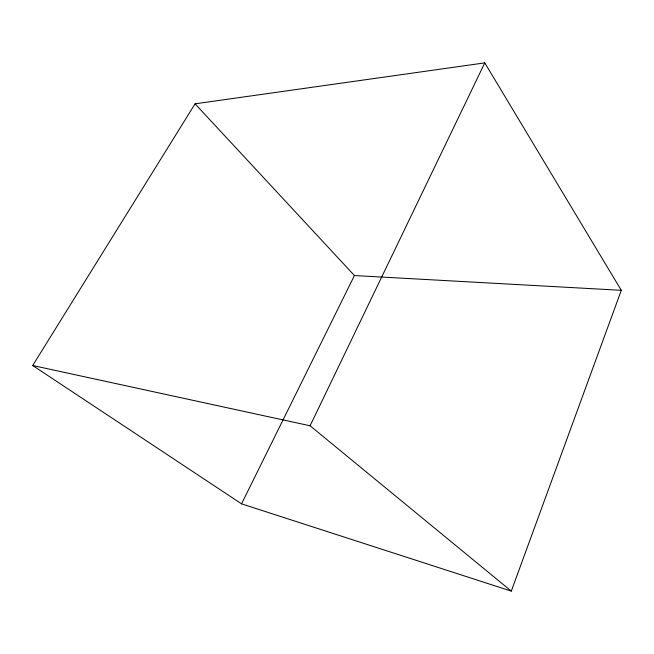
<?xml version="1.0" encoding="UTF-8"?>
<svg xmlns="http://www.w3.org/2000/svg" width="654" height="654" viewBox="0 0 654 654"><rect width="100%" height="100%" fill="white"/><g stroke="black" fill="none" stroke-linecap="round" stroke-linejoin="round"><path stroke-width="0.98" d="M511.297 591.126L621.3 290.319L484.777 62.874L195.072 103.823L32.7 365.512L241.539 503.842L511.297 591.126L310.094 425.779L32.7 365.512M310.094 425.779L484.777 62.874M241.539 503.842L354.443 275.547L621.3 290.319M195.072 103.823L354.443 275.547"/></g></svg>
